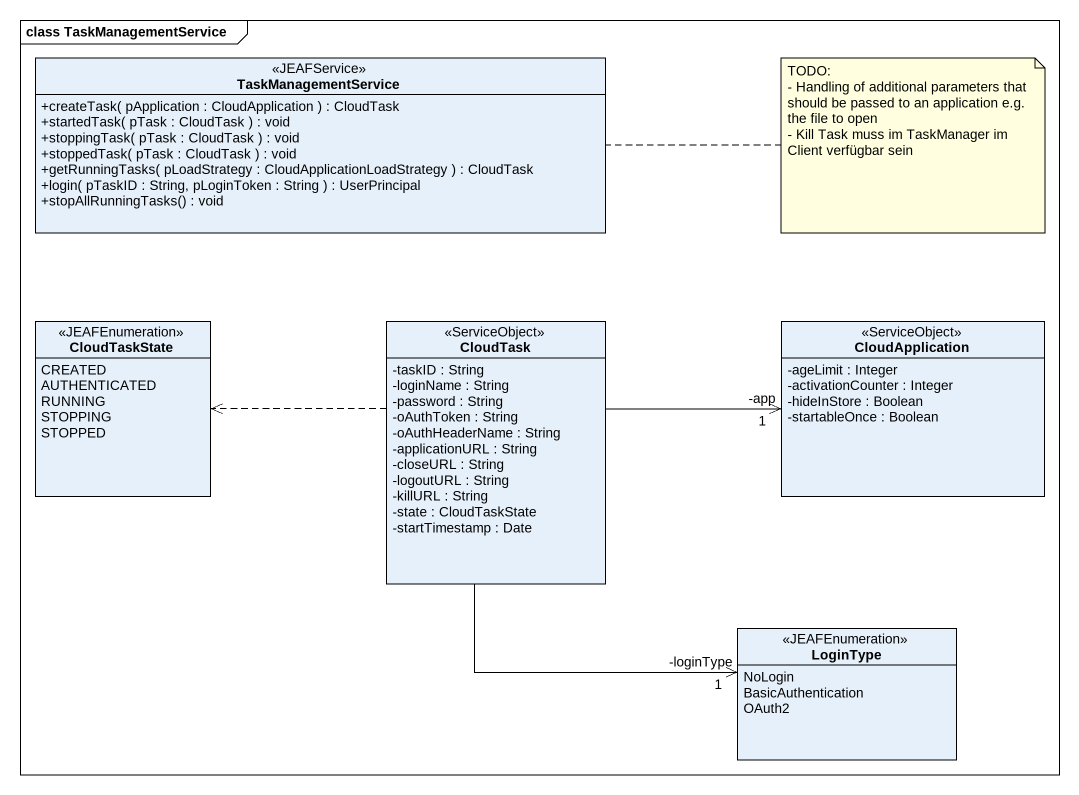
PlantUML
@startuml
mainframe class TaskManagementService
hide circle
hide empty members
skinparam classAttributeIconSize 0
interface TaskManagementService <<JEAFService>> {
  +createTask( pApplication : CloudApplication ) : CloudTask
  +startedTask( pTask : CloudTask ) : void
  +stoppingTask( pTask : CloudTask ) : void
  +stoppedTask( pTask : CloudTask ) : void
  +getRunningTasks( pLoadStrategy : CloudApplicationLoadStrategy ) : CloudTask
  +login( pTaskID : String, pLoginToken : String ) : UserPrincipal
  +stopAllRunningTasks() : void
}
enum CloudTaskState <<JEAFEnumeration>> {
  CREATED
  AUTHENTICATED
  RUNNING
  STOPPING
  STOPPED
}
class CloudTask <<ServiceObject>> {
  -taskID : String
  -loginName : String
  -password : String
  -oAuthToken : String
  -oAuthHeaderName : String
  -applicationURL : String
  -closeURL : String
  -logoutURL : String
  -killURL : String
  -state : CloudTaskState
  -startTimestamp : Date
}
class CloudApplication <<ServiceObject>> {
  -ageLimit : Integer
  -activationCounter : Integer
  -hideInStore : Boolean
  -startableOnce : Boolean
}
enum LoginType <<JEAFEnumeration>> {
  NoLogin
  BasicAuthentication
  OAuth2
}
CloudTask .left.> CloudTaskState
CloudTask -right-> "-app\n1" CloudApplication
CloudTask --> "1\n-loginType" LoginType
note right of TaskManagementService
  TODO:
  - Handling of additional parameters that should be passed to an application e.g. the file to open
  - Kill Task muss im TaskManager im Client verfügbar sein
end note
@enduml
